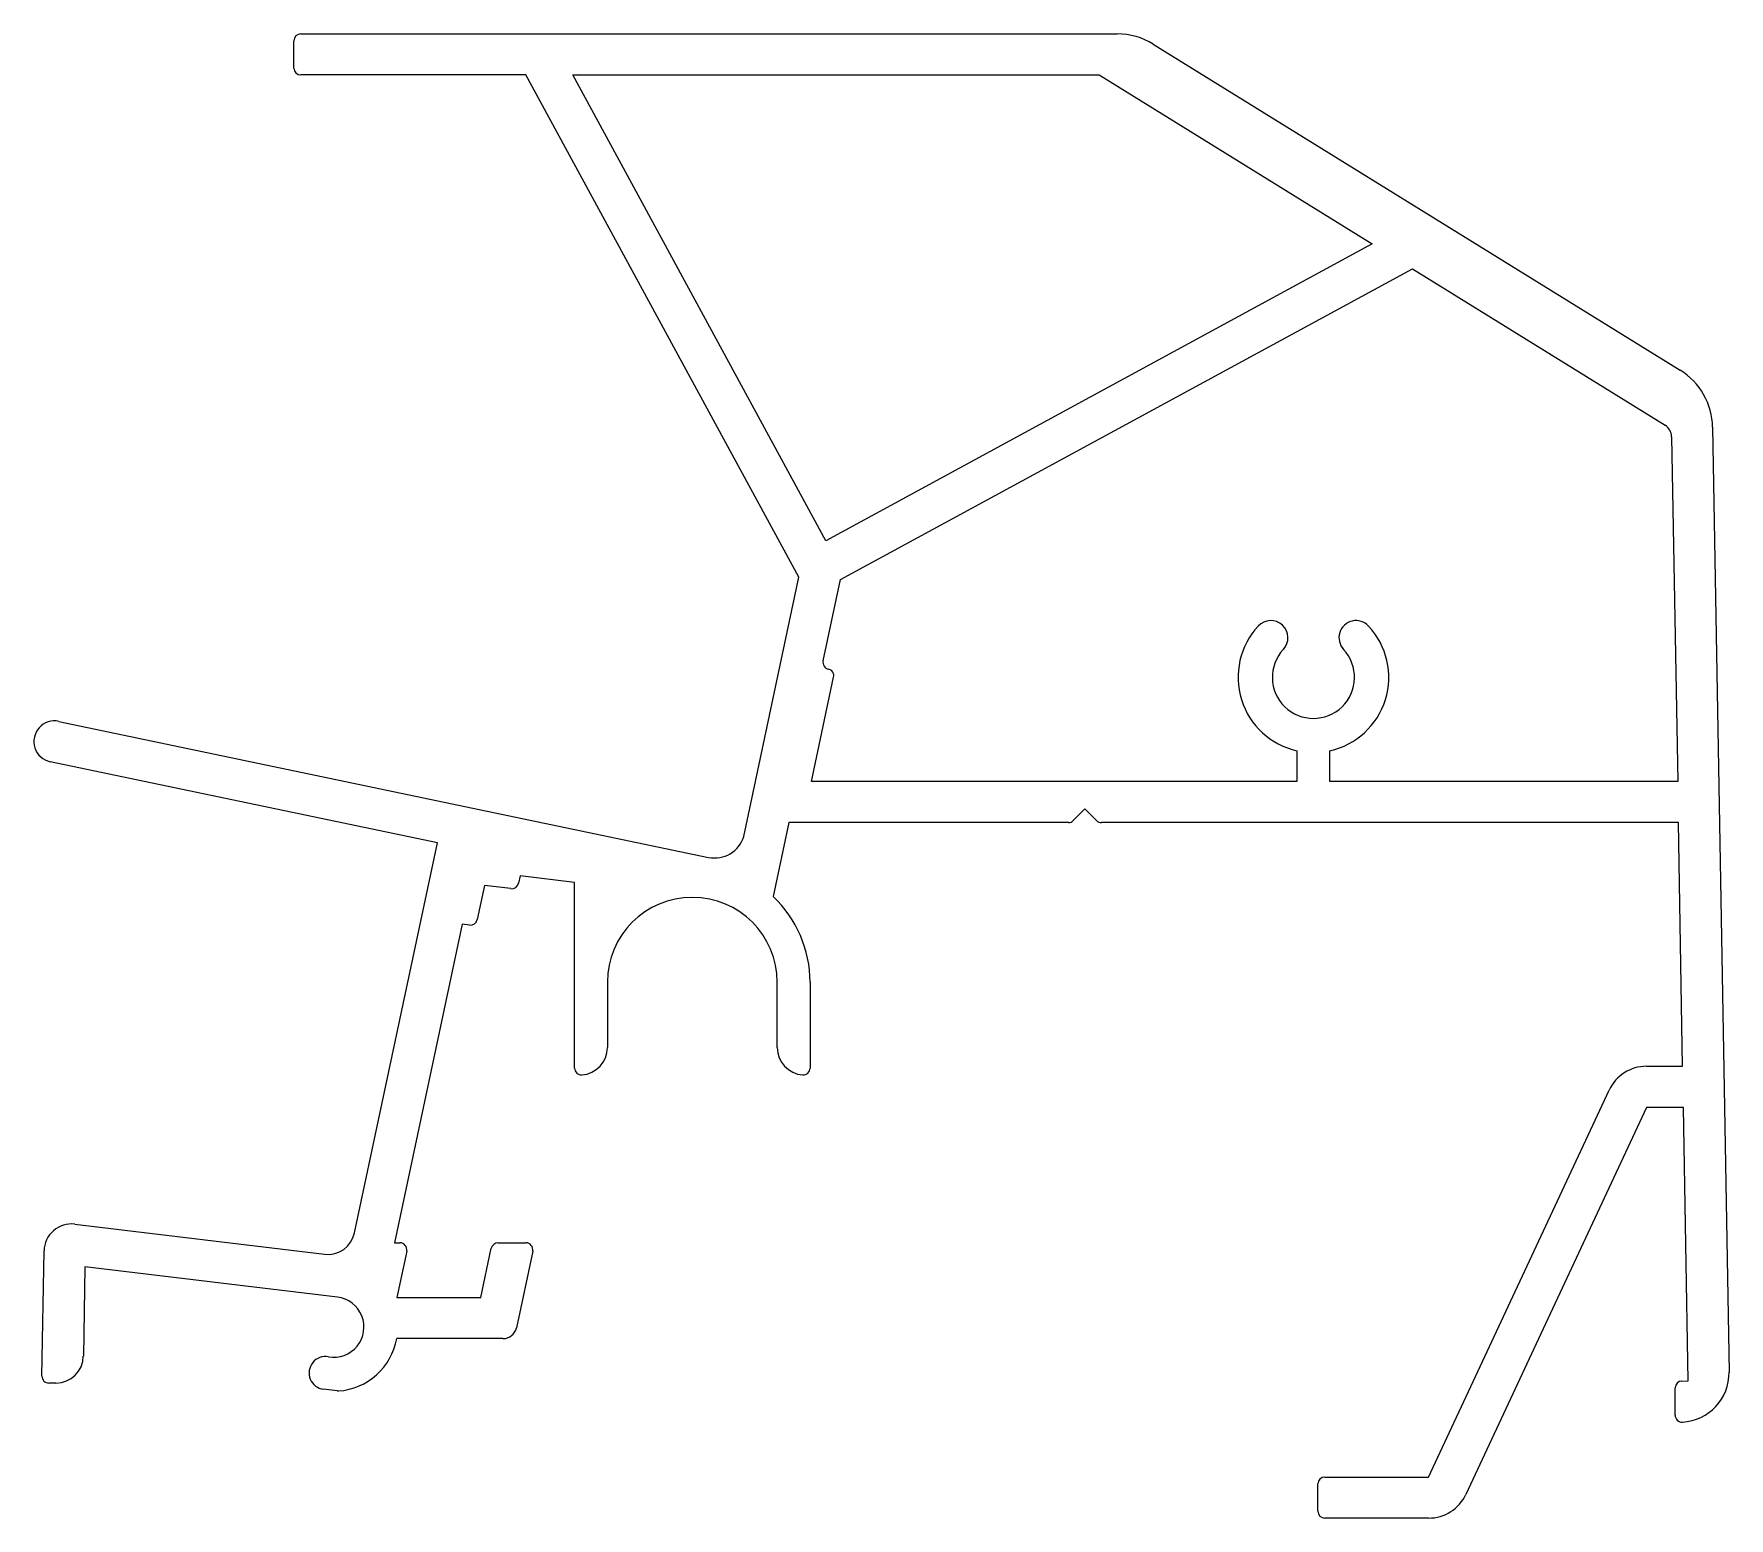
# Model space of a CAD drawing. Extents: x 1283.6 to 1345.5, y 908.7 to 962.9.
import ezdxf

# ---------------------------------------------------------------- set-up
doc = ezdxf.new("R2010")
doc.units = 0
doc.layers.get('0').update_dxf_attribs({"linetype": 'CONTINUOUS'})

msp = doc.modelspace()

# ---------------------------------------------------------------- linework, layer by layer
for p, q in [((1293.073, 961.665), (1293.073, 962.665)), ((1293.323, 962.915), (1323.136, 962.915)), ((1324.451, 962.541), (1343.687, 950.633)), ((1301.548, 961.415), (1293.323, 961.415)), ((1311.513, 943.073), (1301.548, 961.415)), ((1303.255, 961.415), (1322.47, 961.415)), ((1312.496, 944.406), (1303.255, 961.415)), ((1322.47, 961.415), (1332.441, 955.242)), ((1332.441, 955.242), (1312.496, 944.406)), ((1313.028, 942.988), (1333.91, 954.333)), ((1333.91, 954.333), (1343.139, 948.62)), ((1343.376, 948.204), (1343.596, 935.609)), ((1344.871, 948.551), (1345.473, 914.043)), ((1309.5, 933.603), (1311.513, 943.073)), ((1312.396, 940.013), (1313.028, 942.988)), ((1311.971, 935.609), (1312.781, 939.42)), ((1284.49, 937.807), (1308.212, 932.841)), ((1329.697, 936.733), (1329.697, 935.609)), ((1330.897, 935.609), (1330.897, 936.733)), ((1298.317, 933.374), (1284.181, 936.333)), ((1329.697, 935.609), (1311.971, 935.609)), ((1343.596, 935.609), (1330.897, 935.609)), ((1321.954, 934.609), (1321.528, 934.182)), ((1322.381, 934.182), (1321.954, 934.609)), ((1311.141, 934.109), (1310.567, 931.411)), ((1321.351, 934.109), (1311.141, 934.109)), ((1343.622, 934.109), (1322.558, 934.109)), ((1343.778, 925.209), (1343.622, 934.109)), ((1295.289, 919.129), (1298.317, 933.374)), ((1301.331, 932.161), (1301.274, 931.893)), ((1303.321, 931.921), (1301.331, 932.161)), ((1300.03, 931.814), (1299.765, 930.565)), ((1301, 931.697), (1300.03, 931.814)), ((1303.321, 925.146), (1303.321, 931.921)), ((1299.219, 930.401), (1296.745, 918.763)), ((1299.49, 930.368), (1299.219, 930.401)), ((1304.521, 928.279), (1304.521, 925.894)), ((1310.721, 925.894), (1310.721, 928.279)), ((1311.921, 928.279), (1311.921, 925.146)), ((1342.454, 925.209), (1343.778, 925.209)), ((1334.504, 910.209), (1341.095, 924.342)), ((1342.454, 923.709), (1335.864, 909.575)), ((1343.804, 923.709), (1342.454, 923.709)), ((1343.978, 913.717), (1343.804, 923.709)), ((1285.073, 919.444), (1294.191, 918.344)), ((1283.874, 913.894), (1283.954, 918.469)), ((1296.745, 918.763), (1296.948, 918.763)), ((1297.192, 918.461), (1296.831, 916.763)), ((1299.898, 916.763), (1300.281, 918.565)), ((1300.526, 918.763), (1301.548, 918.763)), ((1301.793, 918.461), (1301.197, 915.659)), ((1285.444, 917.889), (1285.387, 914.622)), ((1294.664, 916.776), (1285.444, 917.889)), ((1296.831, 916.763), (1299.898, 916.763)), ((1300.708, 915.263), (1296.831, 915.263)), ((1284.387, 913.64), (1284.124, 913.64)), ((1343.75, 913.713), (1343.978, 913.717)), ((1294.65, 913.353), (1294.159, 913.412)), ((1343.505, 912.464), (1343.505, 913.463)), ((1330.46, 908.959), (1330.46, 909.959)), ((1330.71, 910.209), (1334.504, 910.209)), ((1334.504, 908.709), (1330.71, 908.709))]:
    msp.add_line(p, q)
for centre, radius, start, end in [((1293.323, 962.665), 0.25, 90, 180), ((1323.136, 960.415), 2.5, 58.24052, 90), ((1293.323, 961.665), 0.25, 180, 270), ((1342.371, 948.507), 2.5, 1, 58.24052), ((1342.876, 948.195), 0.5, 1.00113, 58.24052), ((1328.741, 940.863), 0.625, 317.10464, 137.10464), ((1331.854, 940.863), 0.625, 42.89536, 222.89536), ((1330.297, 939.416), 2.75, 137.10464, 257.39774), ((1330.297, 939.416), 2.75, 282.60226, 42.89536), ((1330.297, 939.416), 1.5, 137.10464, 42.89536), ((1312.64, 939.961), 0.25, 168, 258.00301), ((1312.536, 939.472), 0.25, 347.99999, 78.00012), ((1284.335, 937.07), 0.753, 78.17784, 258.17784), ((1321.351, 934.359), 0.25, 270, 315), ((1322.558, 934.359), 0.25, 225, 270), ((1308.439, 933.926), 1.109, 258.17784, 343.05956), ((1301.03, 931.945), 0.25, 263.11827, 348.00001), ((1307.621, 928.279), 3.1, 0, 180), ((1307.621, 928.279), 4.3, 360, 46.74616), ((1299.52, 930.617), 0.25, 263.11827, 348), ((1303.521, 925.894), 1, 273.82255, 0), ((1311.721, 925.894), 1, 180, 266.17744), ((1303.571, 925.146), 0.25, 180, 273.82255), ((1311.671, 925.146), 0.25, 266.17744, 0), ((1342.454, 923.709), 1.5, 90, 155), ((1284.953, 918.451), 1, 83.11828, 179), ((1294.311, 919.337), 1, 263.11828, 348), ((1296.948, 918.513), 0.25, 348, 90), ((1300.526, 918.513), 0.25, 90, 168), ((1301.548, 918.513), 0.25, 348, 90), ((1294.532, 915.684), 1.1, 259.79208, 83.11828), ((1300.708, 915.763), 0.5, 270, 348), ((1294.531, 915.684), 2.338, 274.09306, 349.63032), ((1284.387, 914.64), 1, 270, 359.00001), ((1294.23, 914.009), 0.601, 79.79208, 263.17113), ((1284.124, 913.89), 0.25, 179, 270), ((1343.755, 913.463), 0.25, 90.99997, 180), ((1343.673, 914.012), 1.8, 273.012, 1), ((1294.68, 913.601), 0.25, 263.11827, 274.09306), ((1343.755, 912.464), 0.25, 180, 273.012), ((1330.71, 909.959), 0.25, 90, 180), ((1334.504, 910.209), 1.5, 270, 335), ((1330.71, 908.959), 0.25, 180, 270)]:
    msp.add_arc(centre, radius, start, end)

doc.saveas('drawing.dxf')
